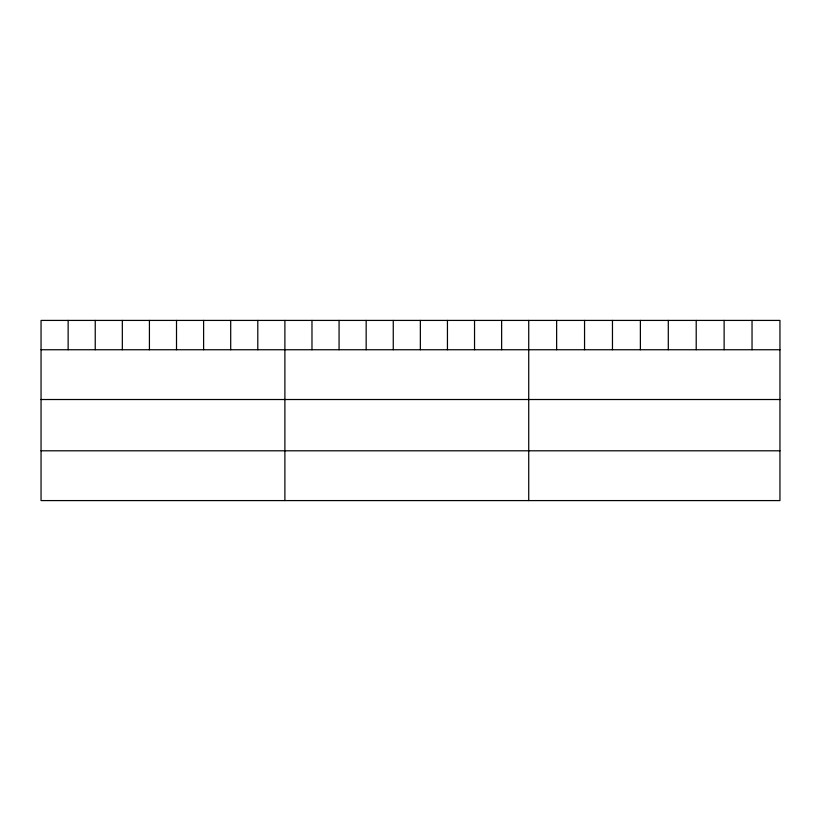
<?xml version="1.0" encoding="UTF-8"?>
<svg xmlns="http://www.w3.org/2000/svg" width="821" height="821" viewBox="0 0 821 821"><rect width="100%" height="100%" fill="white"/><g stroke="black" fill="none" stroke-linecap="round" stroke-linejoin="round"><path stroke-width="1.23" d="M779.95 349.746L779.95 500.584L41.05 500.584L41.05 320.416L779.95 320.416L779.95 349.746L41.05 349.746M41.05 399.519L779.95 399.519M41.05 450.801L779.95 450.801M752.036 320.416L752.036 349.746M724.122 320.416L724.122 349.746M696.208 320.416L696.208 349.746M668.294 320.416L668.294 349.746M640.38 320.416L640.38 349.746M612.466 320.416L612.466 349.746M584.552 320.416L584.552 349.746M556.638 320.416L556.638 349.746M528.724 320.416L528.724 500.584M501.631 320.416L501.631 349.746M474.538 320.416L474.538 349.746M447.445 320.416L447.445 349.746M420.352 320.416L420.352 349.746M393.259 320.416L393.259 349.746M366.166 320.416L366.166 349.746M339.073 320.416L339.073 349.746M311.98 320.416L311.98 349.746M284.887 320.416L284.887 500.584M257.794 320.416L257.794 349.746M230.701 320.416L230.701 349.746M203.608 320.416L203.608 349.746M176.515 320.416L176.515 349.746M149.422 320.416L149.422 349.746M122.329 320.416L122.329 349.746M95.236 320.416L95.236 349.746M68.143 320.416L68.143 349.746"/></g></svg>
